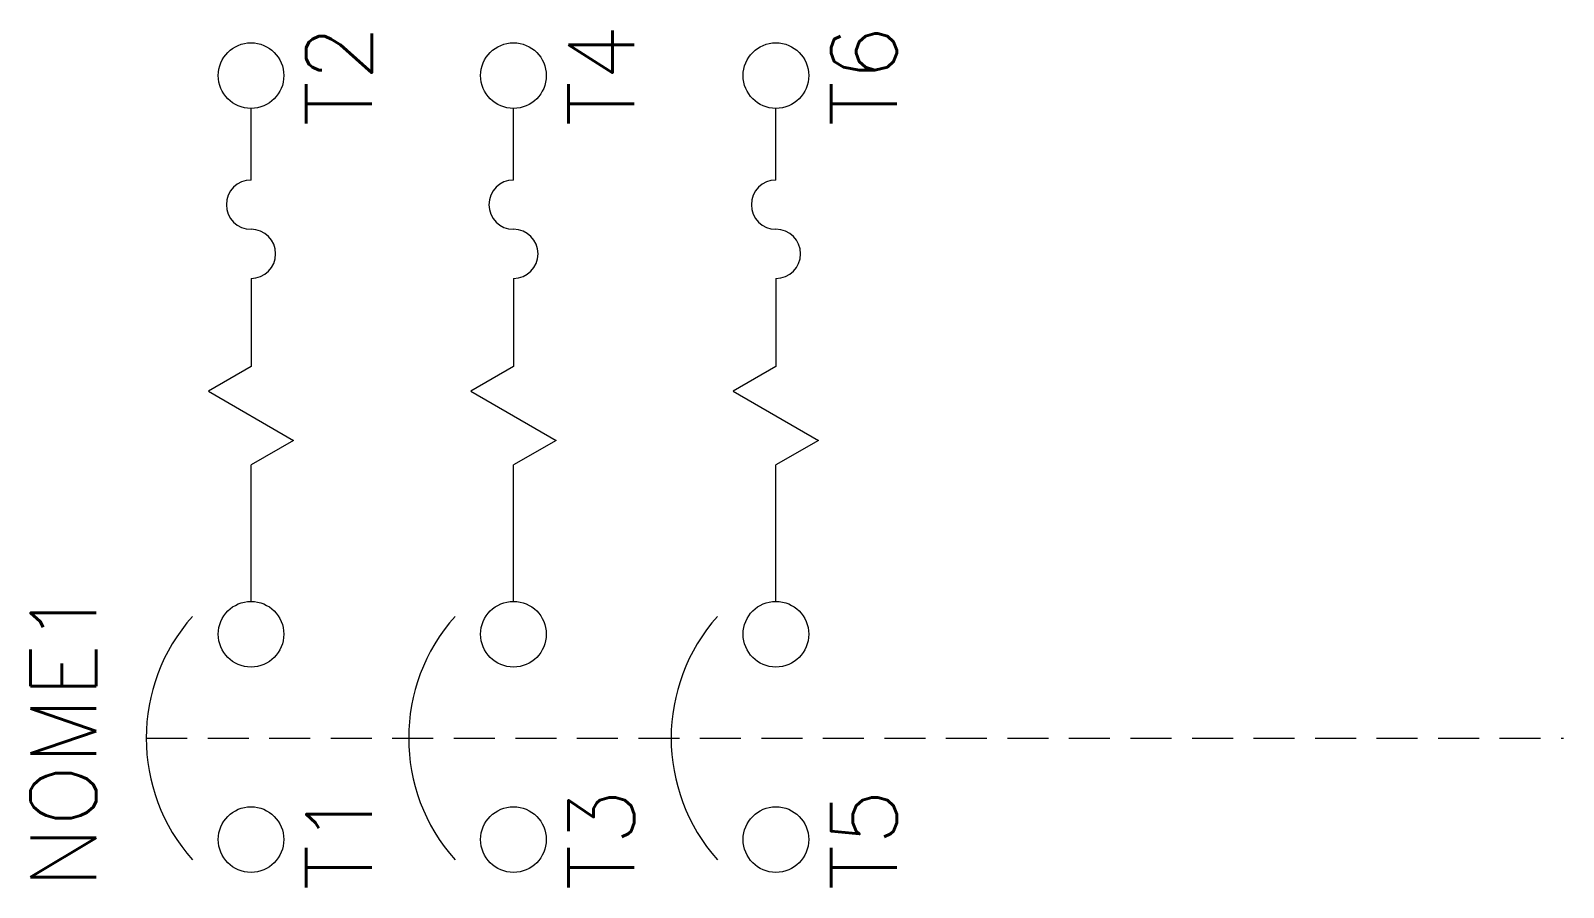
# Model space of a CAD drawing. Extents: x 349.6 to 396.3, y 206.5 to 232.7.
import ezdxf
from ezdxf.enums import TextEntityAlignment as Align

# ---------------------------------------------------------------- set-up
doc = ezdxf.new("R2010")
doc.units = 0
doc.header["$MEASUREMENT"] = 0
doc.linetypes.add('HIDDEN', pattern=[0.375, 0.25, -0.125])
doc.layers.get('0').update_dxf_attribs({"linetype": 'CONTINUOUS'})
doc.styles.add('ROMANS', font='romans')

msp = doc.modelspace()

# ---------------------------------------------------------------- linework, layer by layer
for p, q in [((356.324, 228.102), (356.324, 230.285)), ((364.324, 228.102), (364.324, 230.285)), ((372.324, 228.102), (372.324, 230.285))]:
    msp.add_line(p, q)
at = {"linetype": 'Continuous'}
for p, q in [((356.324, 225.102), (356.324, 222.418)), ((364.324, 225.102), (364.324, 222.418)), ((372.324, 225.102), (372.324, 222.418)), ((356.324, 222.418), (355.025, 221.668)), ((364.324, 222.418), (363.025, 221.668)), ((372.324, 222.418), (371.025, 221.668)), ((355.025, 221.668), (357.623, 220.168)), ((363.025, 221.668), (365.623, 220.168)), ((371.025, 221.668), (373.623, 220.168)), ((357.623, 220.168), (356.324, 219.418)), ((365.623, 220.168), (364.324, 219.418)), ((373.623, 220.168), (372.324, 219.418)), ((356.324, 215.26), (356.324, 219.418)), ((364.324, 215.26), (364.324, 219.418)), ((372.324, 215.26), (372.324, 219.418))]:
    msp.add_line(p, q, dxfattribs=at)
at = {"linetype": 'HIDDEN', "ltscale": 5}
msp.add_line((353.131, 211.092), (396.324, 211.092), dxfattribs=at)
at = {"linetype": 'Continuous'}
for centre in [(356.324, 231.285), (364.324, 231.285), (372.324, 231.285), (356.324, 214.26), (364.324, 214.26), (372.324, 214.26), (356.324, 208.001), (364.324, 208.001), (372.324, 208.001)]:
    msp.add_circle(centre, 1, dxfattribs=at)
for centre, radius, start, end in [((356.324, 227.352), 0.75, 90, 270), ((364.324, 227.352), 0.75, 90, 270), ((372.324, 227.352), 0.75, 90, 270), ((356.324, 225.852), 0.75, 270, 90), ((364.324, 225.852), 0.75, 270, 90), ((372.324, 225.852), 0.75, 270, 90), ((358.711, 211.092), 5.581, 138.3063, 221.6937), ((366.711, 211.092), 5.581, 138.3063, 221.6937), ((374.711, 211.092), 5.581, 138.3063, 221.6937)]:
    msp.add_arc(centre, radius, start, end, dxfattribs=at)

# ---------------------------------------------------------------- texts
at = {"lineweight": -3, "style": 'ROMANS'}
for tag, p in [('T4', (366.006, 231.285)), ('T2', (358.006, 231.285)), ('T6', (374.006, 231.285)), ('T3', (366.006, 208.001)), ('T5', (374.006, 208.001)), ('T1', (358.006, 208.001))]:
    msp.add_attdef(tag, text='', height=2, rotation=90, dxfattribs=at).set_placement(p, align=Align.TOP_CENTER)
msp.add_attdef('NOME1', text='', height=2, rotation=90, dxfattribs=at).set_placement((350.608, 211.092), align=Align.MIDDLE_CENTER)

doc.saveas('drawing.dxf')
